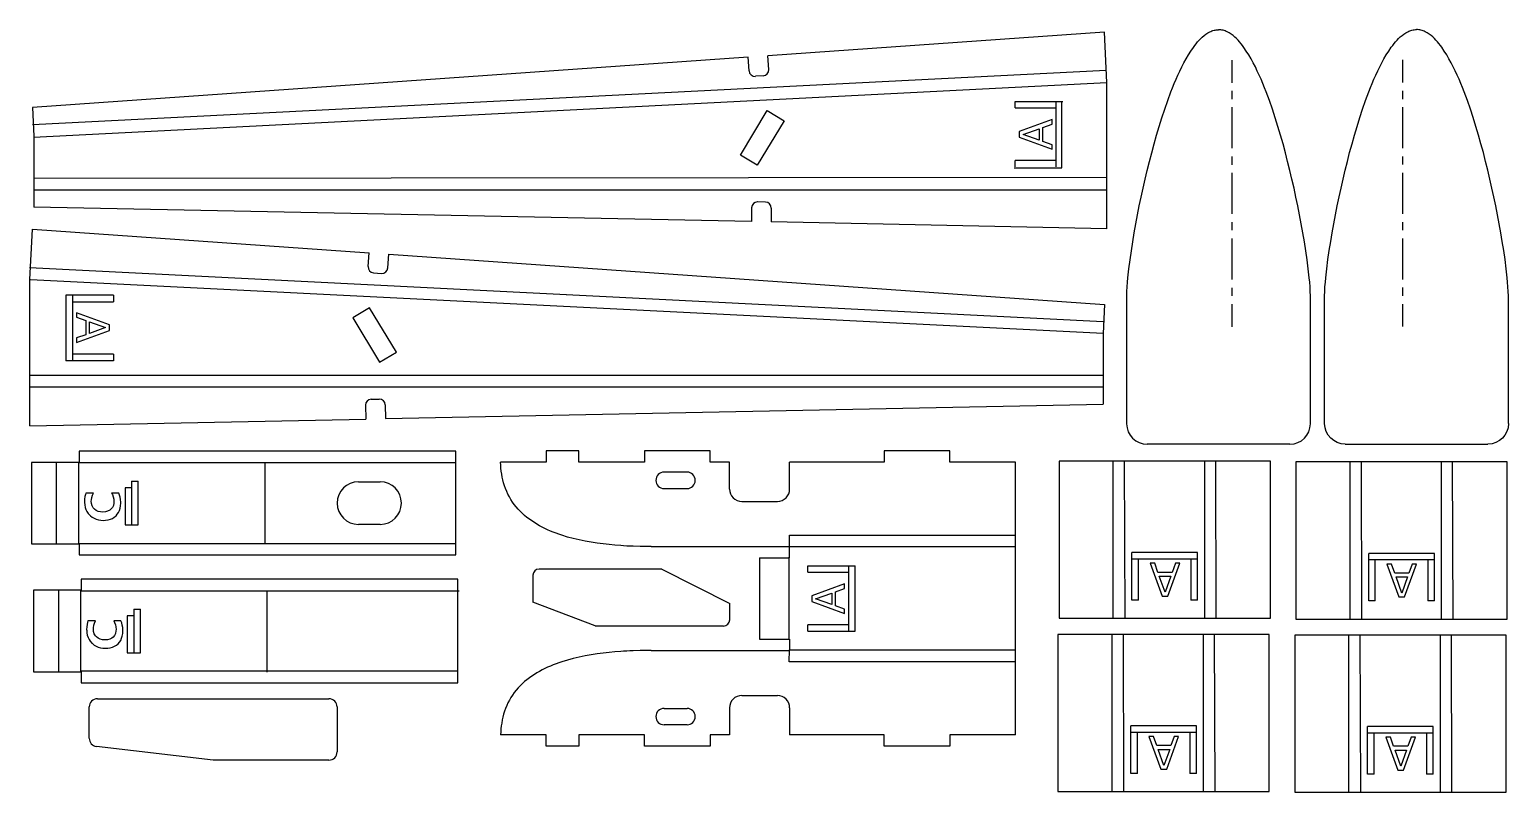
# Model space of a CAD drawing. Extents: x 15 to 587, y 114 to 409.
import ezdxf

# ---------------------------------------------------------------- set-up
doc = ezdxf.new("R2010")
doc.units = 0
for name, color, linetype in [('Fullcuts', 7, 'CONTINUOUS'), ('Halfcuts', 7, 'CONTINUOUS'), ('Score', 7, 'CONTINUOUS')]:
    doc.layers.add(name, color=color, linetype=linetype)

msp = doc.modelspace()

# ---------------------------------------------------------------- linework, layer by layer
at = {"layer": 'Fullcuts', "color": 7}
for points in [[(430.908291, 408.453228), (300.542762, 399.266894)], [(431.881957, 388.916394), (430.908291, 408.453228)], [(439.517536, 256.809072), (439.517536, 306.254406), (439.559869, 308.011239), (439.665703, 309.789239), (439.792703, 311.546072), (439.962036, 313.281731), (440.364203, 316.795397), (440.808703, 320.287897), (441.316703, 323.780397), (441.867036, 327.251731), (442.459703, 330.723064), (443.073536, 334.194397), (443.729703, 337.665731), (444.407036, 341.115897), (445.126703, 344.566064), (445.888703, 348.016231), (446.671869, 351.466397), (447.476203, 354.895397), (448.322869, 358.303231), (449.190703, 361.732231), (450.122036, 365.118897), (451.074536, 368.526731), (452.069369, 371.892231), (453.127703, 375.257731), (454.228369, 378.602064), (455.392536, 381.946397), (456.620203, 385.248397), (457.276369, 386.878231), (457.932536, 388.508064), (458.609869, 390.137897), (459.329536, 391.746564), (460.070369, 393.355231), (460.853536, 394.942731), (461.657869, 396.509064), (462.504536, 398.054231), (463.393536, 399.578231), (464.324869, 401.059897), (465.319703, 402.520397), (465.848869, 403.218897), (466.399203, 403.917397), (466.949536, 404.594731), (467.542203, 405.250897), (468.156036, 405.885897), (468.791036, 406.499731), (469.468369, 407.071231), (470.166869, 407.600397), (470.907703, 408.087231), (471.690869, 408.510564), (472.093036, 408.701064), (472.495203, 408.849231), (472.918536, 408.997397), (473.341869, 409.124397), (473.765203, 409.230231), (474.209703, 409.293731), (474.633036, 409.336064), (475.077536, 409.357231)], [(510.637536, 256.809072), (510.637536, 306.254406), (510.595203, 308.011239), (510.510536, 309.789239), (510.362369, 311.546072), (510.193036, 313.281731), (509.812036, 316.795397), (509.346369, 320.287897), (508.838369, 323.780397), (508.288036, 327.251731), (507.695369, 330.723064), (507.081536, 334.194397), (506.425369, 337.665731), (505.748036, 341.115897), (505.028369, 344.566064), (504.287536, 348.016231), (503.504369, 351.466397), (502.678869, 354.895397), (501.832203, 358.303231), (500.964369, 361.732231), (500.033036, 365.118897), (499.080536, 368.526731), (498.085703, 371.892231), (497.027369, 375.257731), (495.926703, 378.602064), (494.762536, 381.946397), (493.534869, 385.248397), (492.899869, 386.878231), (492.222536, 388.508064), (491.545203, 390.137897), (490.825536, 391.746564), (490.084703, 393.355231), (489.322703, 394.942731), (488.518369, 396.509064), (487.671703, 398.054231), (486.782703, 399.578231), (485.830203, 401.059897), (484.835369, 402.520397), (484.306203, 403.218897), (483.777036, 403.917397), (483.205536, 404.594731), (482.612869, 405.250897), (481.999036, 405.885897), (481.364036, 406.499731), (480.686703, 407.071231), (479.988203, 407.600397), (479.247369, 408.087231), (478.464203, 408.510564), (478.083203, 408.701064), (477.659869, 408.849231), (477.257703, 408.997397), (476.834369, 409.124397), (476.389869, 409.230231), (475.966536, 409.293731), (475.522036, 409.336064), (475.077536, 409.357231)], [(516.153033, 256.847934), (516.153033, 306.293268), (516.195366, 308.050101), (516.280033, 309.828101), (516.4282, 311.584934), (516.597533, 313.320595), (516.978533, 316.834262), (517.4442, 320.326762), (517.9522, 323.819262), (518.502533, 327.290595), (519.0952, 330.761929), (519.709033, 334.233262), (520.3652, 337.704595), (521.042533, 341.154762), (521.7622, 344.604929), (522.503033, 348.055095), (523.2862, 351.505262), (524.1117, 354.934262), (524.958366, 358.342095), (525.8262, 361.771095), (526.757533, 365.157762), (527.710033, 368.565595), (528.704866, 371.931095), (529.7632, 375.296595), (530.863866, 378.640929), (532.028033, 381.985262), (533.2557, 385.287262), (533.8907, 386.917095), (534.568033, 388.546929), (535.245366, 390.176762), (535.965033, 391.785429), (536.705866, 393.394095), (537.467866, 394.981595), (538.2722, 396.547929), (539.118866, 398.093095), (540.007866, 399.617095), (540.960366, 401.098762), (541.9552, 402.559262), (542.484366, 403.257762), (543.013533, 403.956262), (543.585033, 404.633595), (544.1777, 405.289762), (544.791533, 405.924762), (545.426533, 406.538595), (546.103866, 407.110095), (546.802366, 407.639262), (547.5432, 408.126095), (548.326366, 408.549429), (548.707366, 408.739929), (549.1307, 408.888095), (549.532866, 409.036262), (549.9562, 409.163262), (550.4007, 409.269095), (550.824033, 409.332595), (551.268533, 409.374929), (551.713033, 409.396095)], [(587.273033, 256.847934), (587.273033, 306.293268), (587.2307, 308.050101), (587.124866, 309.828101), (586.997866, 311.584934), (586.828533, 313.320595), (586.426366, 316.834262), (585.981866, 320.326762), (585.473866, 323.819262), (584.923533, 327.290595), (584.330866, 330.761929), (583.717033, 334.233262), (583.060866, 337.704595), (582.383533, 341.154762), (581.663866, 344.604929), (580.901866, 348.055095), (580.1187, 351.505262), (579.314366, 354.934262), (578.4677, 358.342095), (577.599866, 361.771095), (576.668533, 365.157762), (575.716033, 368.565595), (574.7212, 371.931095), (573.662866, 375.296595), (572.5622, 378.640929), (571.398033, 381.985262), (570.170366, 385.287262), (569.5142, 386.917095), (568.858033, 388.546929), (568.1807, 390.176762), (567.461033, 391.785429), (566.7202, 393.394095), (565.937033, 394.981595), (565.1327, 396.547929), (564.286033, 398.093095), (563.397033, 399.617095), (562.4657, 401.098762), (561.470866, 402.559262), (560.9417, 403.257762), (560.391366, 403.956262), (559.841033, 404.633595), (559.248366, 405.289762), (558.634533, 405.924762), (557.999533, 406.538595), (557.3222, 407.110095), (556.6237, 407.639262), (555.882866, 408.126095), (555.0997, 408.549429), (554.697533, 408.739929), (554.295366, 408.888095), (553.872033, 409.036262), (553.4487, 409.163262), (553.025366, 409.269095), (552.580866, 409.332595), (552.157533, 409.374929), (551.713033, 409.396095)], [(292.943929, 398.737728), (15.872257, 379.222061), (16.42259, 368.067228)], [(293.324929, 393.424894), (292.943929, 398.737728)], [(300.923762, 393.954061), (300.542762, 399.266894)], [(298.807096, 391.519894), (295.759096, 391.308228)], [(431.881957, 332.295561), (431.881957, 388.916394)], [(306.850429, 374.099728), (296.499929, 356.870061), (289.959429, 360.807061), (300.331096, 378.036728), (306.850429, 374.099728)], [(16.42259, 368.067228), (16.42259, 340.677561)], [(294.213929, 335.068394), (16.42259, 340.677561)], [(294.319762, 340.402394), (294.213929, 335.068394)], [(299.717262, 342.582561), (296.669262, 342.646061)], [(301.939762, 340.254228), (301.833929, 334.920228)], [(14.89859, 312.62498), (15.872257, 332.161816)], [(15.872257, 332.161816), (146.237757, 322.975483)], [(431.881957, 332.295561), (301.833929, 334.920228)], [(145.856757, 317.662649), (146.237757, 322.975483)], [(153.45559, 317.112316), (153.83659, 322.446316)], [(153.83659, 322.446316), (430.908291, 302.930646), (430.379124, 291.775813)], [(147.973423, 315.207316), (151.021423, 314.995649)], [(14.89859, 255.98298), (14.89859, 312.62498)], [(139.93009, 297.808313), (150.301757, 280.578646), (156.82109, 284.49448), (146.449423, 301.724146), (139.93009, 297.808313)], [(430.379124, 291.775813), (430.379124, 264.36498)], [(144.840757, 263.941646), (144.94659, 258.607646)], [(147.084423, 266.26998), (150.132423, 266.33348)], [(152.460757, 264.11098), (152.56659, 258.77698)], [(152.56659, 258.77698), (430.379124, 264.36498)], [(14.89859, 255.98298), (144.94659, 258.607646)], [(252.842149, 246.288957), (252.842149, 241.970957), (227.442155, 241.970957), (227.442155, 246.288957), (214.742155, 246.288957), (214.742155, 241.970957), (197.152655, 241.970957)], [(285.777488, 241.970957), (278.242155, 241.970957), (278.242155, 246.288957), (252.842149, 246.288957)], [(396.457988, 241.970957), (371.057988, 241.970957), (371.057988, 246.288957), (345.657988, 246.288957), (345.657988, 241.970957), (309.039655, 241.970957)], [(502.700036, 248.871572), (447.455036, 248.871572)], [(524.090533, 248.910434), (579.335533, 248.910434)], [(33.990074, 205.998404), (179.807241, 205.998404), (179.807241, 246.172766), (33.990074, 246.172766), (33.990074, 241.854766), (15.49041, 241.854766)], [(15.49041, 241.854766), (15.49041, 210.316404)], [(255.403316, 209.226124), (255.043483, 209.226124), (254.620149, 209.226124), (254.133316, 209.226124), (253.604149, 209.24729), (253.053816, 209.24729), (252.439983, 209.24729), (251.826149, 209.268457), (251.169983, 209.289624), (248.502983, 209.353124), (247.190649, 209.395457), (245.962983, 209.458957), (244.777649, 209.522457), (243.634649, 209.607124), (241.390983, 209.776457), (239.126149, 209.988124), (236.818988, 210.26329), (234.490655, 210.559624), (232.162322, 210.919457), (229.833988, 211.321624), (227.547988, 211.808457), (225.283155, 212.337624), (223.018322, 212.951457), (220.795822, 213.62879), (219.695155, 214.00979), (218.594488, 214.411957), (217.514988, 214.814124), (216.435488, 215.258624), (215.355988, 215.72429), (214.297655, 216.23229), (213.260488, 216.761457), (212.223322, 217.31179), (211.207322, 217.904457), (210.212488, 218.51829), (209.217655, 219.15329), (208.265155, 219.830624), (207.354988, 220.55029), (206.444822, 221.291124), (205.576988, 222.07429), (204.751488, 222.89979), (203.947155, 223.746457), (203.185155, 224.635457), (202.444322, 225.56679), (201.766988, 226.498124), (201.131988, 227.492957), (200.539322, 228.508957), (199.988988, 229.546124), (199.502155, 230.604457), (199.057655, 231.683957), (198.655488, 232.784624), (198.316822, 233.906457), (198.020488, 235.02829), (197.766488, 236.17129), (197.554822, 237.31429), (197.385488, 238.478457), (197.258488, 239.642624), (197.173822, 240.80679), (197.152655, 241.970957)], [(285.777488, 231.493457), (285.777488, 241.970957)], [(309.039655, 231.493457), (309.039655, 241.970957)], [(396.457988, 136.306957), (396.457988, 241.970957)], [(495.16236, 242.280414), (413.332027, 242.280414), (413.332027, 181.489747), (495.16236, 181.489747), (495.16236, 242.280414)], [(586.835589, 241.993873), (505.005255, 241.993873), (505.005255, 181.203207), (586.835589, 181.203207), (586.835589, 241.993873)], [(269.330983, 238.033957), (260.440983, 238.033957)], [(142.130574, 234.340571), (150.491407, 234.340571)], [(260.440983, 231.683957), (269.330983, 231.683957)], [(290.539988, 226.730957), (304.277155, 226.730957)], [(150.491407, 217.830571), (142.130574, 217.830571)], [(15.49041, 210.316404), (33.990074, 210.316404), (33.990074, 205.998404)], [(255.403316, 209.226124), (309.039655, 209.226124)], [(297.397988, 204.908124), (309.039655, 204.908124), (309.039655, 209.226124)], [(259.570988, 200.560406), (212.030654, 200.560406)], [(259.570988, 200.560406), (285.859982, 187.183072)], [(297.397988, 204.908124), (297.397988, 173.348624), (309.039655, 173.348624), (309.039655, 169.030624)], [(34.811583, 156.479242), (180.62875, 156.479242), (180.62875, 196.653575), (34.811583, 196.653575), (34.811583, 192.335575), (16.31192, 192.335575)], [(209.659988, 198.189739), (209.659988, 187.733406)], [(16.31192, 192.335575), (16.31192, 160.797242)], [(233.684154, 178.504739), (209.659988, 187.733406)], [(285.859982, 180.875406), (285.859982, 187.183072)], [(233.684154, 178.504739), (283.468149, 178.504739)], [(494.723984, 175.252833), (412.893651, 175.252833), (412.893651, 114.462167), (494.723984, 114.462167), (494.723984, 175.252833)], [(586.397213, 174.966293), (504.56688, 174.966293), (504.56688, 114.175655), (586.397213, 114.175655), (586.397213, 174.966293)], [(255.403316, 169.030624), (255.043483, 169.030624), (254.620149, 169.030624), (254.133316, 169.030624), (253.604149, 169.030624), (253.053816, 169.009457), (252.439983, 169.009457), (251.826149, 168.98829), (251.169983, 168.98829), (248.502983, 168.903624), (247.190649, 168.86129), (245.962983, 168.79779), (244.777649, 168.73429), (243.634649, 168.67079), (241.390983, 168.48029), (239.126149, 168.268624), (236.818988, 168.014624), (234.490655, 167.697124), (232.162322, 167.358457), (229.833988, 166.935124), (227.547988, 166.469457), (225.283155, 165.919124), (223.018322, 165.326457), (220.795822, 164.627957), (219.695155, 164.268124), (218.594488, 163.865957), (217.514988, 163.442624), (216.435488, 162.998124), (215.355988, 162.532457), (214.297655, 162.024457), (213.260488, 161.516457), (212.223322, 160.944957), (211.207322, 160.373457), (210.212488, 159.759624), (209.217655, 159.103457), (208.265155, 158.426124), (207.354988, 157.706457), (206.444822, 156.965624), (205.576988, 156.182457), (204.751488, 155.356957), (203.947155, 154.51029), (203.185155, 153.62129), (202.444322, 152.711124), (201.766988, 151.758624), (201.131988, 150.784957), (200.539322, 149.768957), (199.988988, 148.73179), (199.502155, 147.673457), (199.057655, 146.593957), (198.655488, 145.49329), (198.316822, 144.371457), (198.020488, 143.249624), (197.766488, 142.106624), (197.554822, 140.942457), (197.385488, 139.799457), (197.258488, 138.63529), (197.173822, 137.471124), (197.152655, 136.306957)], [(255.403316, 169.030624), (309.039655, 169.030624)], [(16.31192, 160.797242), (34.811583, 160.797242), (34.811583, 156.479242)], [(41.06974, 150.334869), (130.689406, 150.334869)], [(290.539988, 151.546957), (304.277155, 151.546957)], [(37.89474, 135.010202), (37.89474, 147.159869)], [(133.864406, 147.159869), (133.864406, 129.782036)], [(260.440983, 146.593957), (269.330983, 146.593957)], [(285.777488, 146.784457), (285.777488, 136.306957)], [(309.039655, 146.784457), (309.039655, 136.306957)], [(269.330983, 140.243957), (260.440983, 140.243957)], [(130.689406, 126.607036), (85.879573, 126.607036), (40.709906, 131.856369)], [(252.842149, 131.988957), (252.842149, 136.306957), (227.442155, 136.306957), (227.442155, 131.988957), (214.742155, 131.988957), (214.742155, 136.306957), (197.152655, 136.306957)], [(285.777488, 136.306957), (278.242155, 136.306957), (278.242155, 131.988957), (252.842149, 131.988957)], [(396.457988, 136.306957), (371.057988, 136.306957), (371.057988, 131.988957), (345.657988, 131.988957), (345.657988, 136.306957), (309.039655, 136.306957)]]:
    msp.add_lwpolyline(points, dxfattribs=at)
for points in [[(293.309431, 393.422398), (293.398493, 392.15716), (294.496369, 391.203682), (295.761607, 391.292744)], [(298.78844, 391.50441), (300.053677, 391.593472), (301.007156, 392.691349), (300.918094, 393.956586)], [(296.641634, 342.666772), (295.373526, 342.692428), (294.324722, 341.685222), (294.299066, 340.417114)], [(301.939293, 340.260675), (301.964949, 341.528784), (300.957743, 342.577587), (299.689634, 342.603244)], [(145.841259, 317.665174), (145.752197, 316.399937), (146.705675, 315.302061), (147.970913, 315.212999)], [(151.018913, 315.001332), (152.28415, 314.91227), (153.382026, 315.865749), (153.471088, 317.130986)], [(147.069718, 266.290677), (145.80161, 266.26502), (144.794403, 265.216216), (144.82006, 263.948108)], [(152.460287, 264.104518), (152.43463, 265.372627), (151.385827, 266.379833), (150.117718, 266.354177)], [(439.496341, 256.819656), (439.496341, 252.43005), (443.054819, 248.871572), (447.444424, 248.871572)], [(502.689424, 248.871572), (507.07903, 248.871572), (510.637508, 252.43005), (510.637508, 256.819656)], [(524.101145, 248.910434), (519.711539, 248.910434), (516.153061, 252.468912), (516.153061, 256.858518)], [(587.294228, 256.858518), (587.294228, 252.468912), (583.73575, 248.910434), (579.346145, 248.910434)], [(260.430399, 238.055124), (258.67105, 238.055124), (257.244816, 236.628889), (257.244816, 234.86954)], [(257.244816, 234.86954), (257.244816, 233.110191), (258.67105, 231.683957), (260.430399, 231.683957)], [(272.505983, 234.86954), (272.505983, 236.628889), (271.079749, 238.055124), (269.320399, 238.055124)], [(269.320399, 231.683957), (271.079749, 231.683957), (272.505983, 233.110191), (272.505983, 234.86954)], [(142.119991, 234.361738), (137.555035, 234.361738), (133.854407, 230.66111), (133.854407, 226.096154)], [(158.746407, 226.096154), (158.746407, 230.66111), (155.04578, 234.361738), (150.480824, 234.361738)], [(285.756322, 231.50404), (285.756322, 228.867939), (287.893304, 226.730957), (290.529405, 226.730957)], [(304.266572, 226.730957), (306.902673, 226.730957), (309.039655, 228.867939), (309.039655, 231.50404)], [(133.854407, 226.096154), (133.854407, 221.531199), (137.555035, 217.830571), (142.119991, 217.830571)], [(150.480824, 217.830571), (155.04578, 217.830571), (158.746407, 221.531199), (158.746407, 226.096154)], [(212.020071, 200.560406), (210.704943, 200.560406), (209.638821, 199.494284), (209.638821, 198.179156)], [(283.457565, 178.483572), (284.772694, 178.483572), (285.838815, 179.549694), (285.838815, 180.864822)], [(41.059156, 150.334841), (39.299807, 150.334841), (37.873573, 148.908607), (37.873573, 147.149257)], [(133.864406, 147.149257), (133.864406, 148.908607), (132.438172, 150.334841), (130.678823, 150.334841)], [(290.529405, 151.568124), (287.893304, 151.568124), (285.756322, 149.431141), (285.756322, 146.79504)], [(309.039655, 146.79504), (309.039655, 149.431141), (306.902673, 151.568124), (304.266572, 151.568124)], [(260.430399, 146.615124), (258.67105, 146.615124), (257.244816, 145.188889), (257.244816, 143.42954)], [(257.244816, 143.42954), (257.244816, 141.670191), (258.67105, 140.243957), (260.430399, 140.243957)], [(272.505983, 143.42954), (272.505983, 145.188889), (271.079749, 146.615124), (269.320399, 146.615124)], [(269.320399, 140.243957), (271.079749, 140.243957), (272.505983, 141.670191), (272.505983, 143.42954)], [(37.873573, 134.999591), (37.873573, 133.382187), (39.085615, 132.021493), (40.692254, 131.835207)], [(130.678823, 126.585841), (132.438172, 126.585841), (133.864406, 128.012075), (133.864406, 129.771424)]]:
    msp.add_open_spline(points, degree=3, dxfattribs=at)
at = {"layer": 'Halfcuts', "color": 1}
for points in [[(431.522745, 393.594355), (15.96578, 372.464321)], [(16.259251, 367.768764), (431.8162, 388.898798)], [(16.259251, 351.921252), (431.522745, 352.214735)], [(431.522745, 347.225695), (16.259251, 347.225695)], [(14.79189, 317.264758), (430.348842, 296.428246)], [(430.348842, 291.732661), (15.085362, 312.569213)], [(14.79189, 275.591695), (430.348842, 275.591695)], [(430.348842, 270.89611), (14.79189, 270.89611)], [(25.257365, 210.36331), (25.257365, 241.905792)], [(179.662709, 210.36506), (33.806915, 210.36506), (33.806915, 241.7666), (179.662709, 241.7666)], [(106.001131, 210.36506), (106.001131, 241.7666)], [(434.341355, 181.382587), (434.341355, 242.392399)], [(438.906722, 181.48636), (438.699204, 242.392399)], [(469.722906, 181.48636), (469.722906, 242.496144)], [(474.1845, 181.48636), (473.976982, 242.496144)], [(526.014583, 181.096047), (526.014583, 242.105859)], [(530.579951, 181.19982), (530.372433, 242.105859)], [(561.396134, 181.19982), (561.396134, 242.209604)], [(565.857729, 181.19982), (565.650211, 242.209604)], [(396.494875, 209.123762), (309.040078, 209.123762), (309.040078, 213.672591), (396.348119, 213.672591)], [(308.893351, 173.320119), (308.893351, 205.161898)], [(26.078874, 160.793093), (26.078874, 192.543093)], [(180.484218, 160.977046), (34.628424, 160.977046), (34.628424, 192.085131), (181.071164, 192.085131)], [(106.822641, 160.683591), (106.822641, 192.085131)], [(433.902979, 114.355007), (433.902979, 175.364819)], [(438.468347, 114.45878), (438.260829, 175.364819)], [(469.28453, 114.45878), (469.28453, 175.468564)], [(473.746124, 114.45878), (473.538606, 175.468564)], [(525.576207, 114.068495), (525.576207, 175.078279)], [(530.141575, 114.172268), (529.934057, 175.078279)], [(560.957758, 114.172268), (560.957758, 175.182024)], [(565.419353, 114.172268), (565.211835, 175.182024)], [(396.494875, 164.662698), (308.893351, 164.662698), (309.040078, 169.211528), (396.641602, 169.211528)]]:
    msp.add_lwpolyline(points, dxfattribs=at)
at = {"layer": 'Score', "color": 3}
for points in [[(480.390369, 388.825564), (480.390369, 397.588564)], [(546.4002, 388.864429), (546.4002, 397.627429)], [(480.390369, 382.475564), (480.390369, 385.650564)], [(546.4002, 382.514429), (546.4002, 385.689429)], [(395.935341, 355.827284), (414.371508, 355.827284), (414.371508, 381.227284)], [(396.321957, 379.073894), (396.321957, 381.613894)], [(396.321957, 381.613894), (414.758124, 381.613894)], [(396.321957, 379.073894), (412.218124, 379.073894)], [(412.218124, 356.213894), (412.218124, 381.613894)], [(480.390369, 363.425564), (480.390369, 379.300564)], [(546.4002, 363.464429), (546.4002, 379.339429)], [(407.074624, 371.538561), (410.609457, 372.787394), (410.609457, 374.586561), (397.909457, 369.951061)], [(397.909457, 369.951061), (397.909457, 367.707394), (410.609457, 363.093061), (410.609457, 364.807561), (407.074624, 366.056394), (407.074624, 371.538561)], [(405.614124, 366.564394), (399.391124, 368.786894), (405.614124, 371.009394), (405.614124, 366.564394)], [(396.321957, 356.213894), (396.321957, 358.753894)], [(412.218124, 358.753894), (396.321957, 358.753894)], [(480.390369, 357.075564), (480.390369, 360.250564)], [(546.4002, 357.114429), (546.4002, 360.289429)], [(480.390369, 338.025564), (480.390369, 353.900564)], [(546.4002, 338.064429), (546.4002, 353.939429)], [(480.390369, 331.675564), (480.390369, 334.850564)], [(546.4002, 331.714429), (546.4002, 334.889429)], [(480.390369, 312.625564), (480.390369, 328.500564)], [(546.4002, 312.664429), (546.4002, 328.539429)], [(480.390369, 306.275572), (480.390369, 309.450572)], [(546.4002, 306.314434), (546.4002, 309.489434)], [(47.262426, 306.59248), (28.826257, 306.59248), (28.826257, 281.19248)], [(31.387426, 306.59248), (31.387426, 281.19248)], [(31.387426, 304.05248), (47.262426, 304.05248)], [(47.262426, 306.59248), (47.262426, 304.05248)], [(45.674926, 292.834146), (45.674926, 295.09898), (32.974926, 299.713313), (32.974926, 297.998813), (36.50976, 296.74998), (36.50976, 291.267813)], [(480.390369, 294.358739), (480.390369, 303.100572)], [(546.4002, 294.397601), (546.4002, 303.139434)], [(36.50976, 291.267813), (32.974926, 290.01898), (32.974926, 288.219813), (45.674926, 292.834146)], [(37.97026, 296.24198), (44.19326, 293.998313), (37.97026, 291.775813), (37.97026, 296.24198)], [(47.262426, 281.19248), (28.826257, 281.19248)], [(47.262426, 283.73248), (31.387426, 283.73248)], [(47.262426, 283.73248), (47.262426, 281.19248)], [(36.085574, 226.297238), (36.149074, 225.344738), (36.318407, 224.434571), (36.614741, 223.587904), (36.995741, 222.804738), (37.482574, 222.063904), (38.075241, 221.407738), (38.329241, 221.196071), (39.006574, 220.645738), (39.747407, 220.201238), (40.572907, 219.841404), (41.440741, 219.587404), (42.372074, 219.439238), (43.345741, 219.396904), (44.213574, 219.418071), (45.166074, 219.566238), (46.055074, 219.820238), (46.838241, 220.158904), (47.579074, 220.603404), (48.256407, 221.174904), (48.764407, 221.746404), (49.251241, 222.466071), (49.611074, 223.249238), (49.865074, 224.117071), (50.034407, 225.048404), (50.076741, 226.085571), (50.076741, 226.381904), (50.013241, 227.419071), (49.865074, 228.371571), (49.653407, 229.197071), (49.357074, 229.959071), (46.563074, 229.959071), (46.880574, 229.366404), (47.176907, 228.519738), (47.367407, 227.630738), (47.430907, 226.678238), (47.409741, 226.064404), (47.219241, 225.154238), (46.838241, 224.371071), (46.266741, 223.714904), (45.801074, 223.312738), (45.017907, 222.910571), (44.128907, 222.677738), (43.134074, 222.593071), (42.245074, 222.656571), (41.356074, 222.868238), (40.572907, 223.249238), (39.895574, 223.757238), (39.472241, 224.265238), (39.027741, 225.006071), (38.773741, 225.895071), (38.689074, 226.847571), (38.710241, 227.334404), (38.837241, 228.265738), (39.112407, 229.133571), (39.514574, 229.959071), (36.572407, 229.959071), (36.403074, 229.451071), (36.212574, 228.583238), (36.106741, 227.630738), (36.064407, 226.593571), (36.085574, 226.297238)], [(54.310074, 232.012238), (51.770074, 232.012238), (51.770074, 217.618904), (54.310074, 217.618904), (56.850074, 217.618904)], [(54.310074, 234.552238), (54.310074, 217.618904)], [(54.310074, 234.552238), (56.850074, 234.552238)], [(56.850074, 217.618904), (56.850074, 234.552238)], [(466.947194, 188.474747), (466.947194, 206.889747), (441.547194, 206.889747)], [(441.547194, 188.474747), (441.547194, 206.889747)], [(558.620422, 188.188207), (558.620422, 206.603207), (533.220422, 206.603207)], [(533.220422, 188.188207), (533.220422, 206.603207)], [(316.024655, 199.298957), (316.024655, 201.838957)], [(316.024655, 176.438957), (334.439655, 176.438957), (334.439655, 201.838957)], [(316.024655, 201.838957), (334.439655, 201.838957)], [(331.899655, 176.438957), (331.899655, 201.838957)], [(466.947194, 204.349747), (441.547194, 204.349747)], [(444.087194, 188.474747), (444.087194, 204.349747)], [(451.622527, 199.227414), (450.373694, 202.762247), (448.574527, 202.762247), (453.210027, 190.062247)], [(453.210027, 190.062247), (455.453694, 190.062247), (460.068027, 202.762247), (458.353527, 202.762247), (457.104694, 199.227414), (451.622527, 199.227414)], [(464.407194, 204.349747), (464.407194, 188.474747)], [(558.620422, 204.063207), (533.220422, 204.063207)], [(535.760422, 188.188207), (535.760422, 204.063207)], [(543.295755, 198.940873), (542.046922, 202.475707), (540.247755, 202.475707), (544.883255, 189.775707)], [(544.883255, 189.775707), (547.126922, 189.775707), (551.741255, 202.475707), (550.026755, 202.475707), (548.777922, 198.940873), (543.295755, 198.940873)], [(556.080422, 204.063207), (556.080422, 188.188207)], [(316.024655, 199.298957), (331.899655, 199.298957)], [(326.756155, 191.763624), (330.290988, 192.99129), (330.290988, 194.790457), (317.590988, 190.176124)], [(456.596694, 197.766914), (454.374194, 191.543914), (452.151694, 197.766914), (456.596694, 197.766914)], [(548.269922, 197.480373), (546.047422, 191.257373), (543.824922, 197.480373), (548.269922, 197.480373)], [(317.590988, 190.176124), (317.590988, 187.932457), (330.290988, 183.318124), (330.290988, 185.011457), (326.756155, 186.26029), (326.756155, 191.763624)], [(325.316822, 186.76829), (319.072655, 189.011957), (325.316822, 191.234457), (325.316822, 186.76829)], [(55.131583, 185.033075), (55.131583, 168.099742)], [(55.131583, 185.033075), (57.671583, 185.033075)], [(57.671583, 168.099742), (57.671583, 185.033075)], [(444.087194, 188.474747), (441.547194, 188.474747)], [(466.947194, 188.474747), (464.407194, 188.474747)], [(535.760422, 188.188207), (533.220422, 188.188207)], [(558.620422, 188.188207), (556.080422, 188.188207)], [(36.907083, 176.799242), (36.970583, 175.825575), (37.139917, 174.915408), (37.43625, 174.068742), (37.81725, 173.285575), (38.304083, 172.565908), (38.89675, 171.888575), (39.15075, 171.676908), (39.828083, 171.126575), (40.568917, 170.682075), (41.394417, 170.322242), (42.26225, 170.089408), (43.193583, 169.920075), (44.16725, 169.877742), (45.035083, 169.920075), (45.987583, 170.047075), (46.876583, 170.301075), (47.65975, 170.660908), (48.400583, 171.105408), (49.077917, 171.655742), (49.585917, 172.248408), (50.07275, 172.946908), (50.432583, 173.730075), (50.686583, 174.597908), (50.855917, 175.550408), (50.89825, 176.566408), (50.89825, 176.883908), (50.83475, 177.921075), (50.686583, 178.852408), (50.474917, 179.699075), (50.178583, 180.439908), (47.384583, 180.439908), (47.702083, 179.868408), (47.998417, 179.000575), (48.188917, 178.111575), (48.252417, 177.180242), (48.23125, 176.566408), (48.04075, 175.635075), (47.65975, 174.851908), (47.08825, 174.195742), (46.622583, 173.814742), (45.839417, 173.391408), (44.950417, 173.158575), (43.955583, 173.095075), (43.066583, 173.158575), (42.177583, 173.370242), (41.394417, 173.730075), (40.717083, 174.259242), (40.29375, 174.746075), (39.84925, 175.508075), (39.59525, 176.375908), (39.510583, 177.349575), (39.53175, 177.836408), (39.65875, 178.767742), (39.933917, 179.635575), (40.336083, 180.439908), (37.393917, 180.439908), (37.224583, 179.931908), (37.034083, 179.085242), (36.92825, 178.132742), (36.885917, 177.095575), (36.907083, 176.799242)], [(55.131583, 182.493075), (52.591583, 182.493075), (52.591583, 168.099742), (55.131583, 168.099742), (57.671583, 168.099742)], [(316.024655, 176.438957), (316.024655, 178.978957)], [(331.899655, 178.978957), (316.024655, 178.978957)], [(466.508818, 121.447167), (466.508818, 139.862167), (441.108818, 139.862167)], [(441.108818, 121.447167), (441.108818, 139.862167)], [(558.182046, 121.160655), (558.182046, 139.575626), (532.782046, 139.575626)], [(532.782046, 121.160655), (532.782046, 139.575626)], [(466.508818, 137.322167), (441.108818, 137.322167)], [(443.648818, 121.447167), (443.648818, 137.322167)], [(451.184151, 132.199833), (449.935318, 135.734667), (448.136151, 135.734667), (452.771651, 123.034667)], [(452.771651, 123.034667), (455.015318, 123.034667), (459.629651, 135.734667), (457.915151, 135.734667), (456.666318, 132.199833), (451.184151, 132.199833)], [(463.968818, 137.322167), (463.968818, 121.447167)], [(558.182046, 137.035626), (532.782046, 137.035626)], [(535.322046, 121.160655), (535.322046, 137.035626)], [(542.85738, 131.913321), (541.608546, 135.448126), (539.80938, 135.448126), (544.44488, 122.748155)], [(544.44488, 122.748155), (546.688546, 122.748155), (551.30288, 135.448126), (549.58838, 135.448126), (548.339546, 131.913321), (542.85738, 131.913321)], [(555.642046, 137.035626), (555.642046, 121.160655)], [(456.158318, 130.739333), (453.935818, 124.516333), (451.713318, 130.739333), (456.158318, 130.739333)], [(547.831546, 130.452821), (545.609046, 124.229821), (543.386546, 130.452821), (547.831546, 130.452821)], [(443.648818, 121.447167), (441.108818, 121.447167)], [(466.508818, 121.447167), (463.968818, 121.447167)], [(535.322046, 121.160655), (532.782046, 121.160655)], [(558.182046, 121.160655), (555.642046, 121.160655)]]:
    msp.add_lwpolyline(points, dxfattribs=at)

doc.saveas('drawing.dxf')
